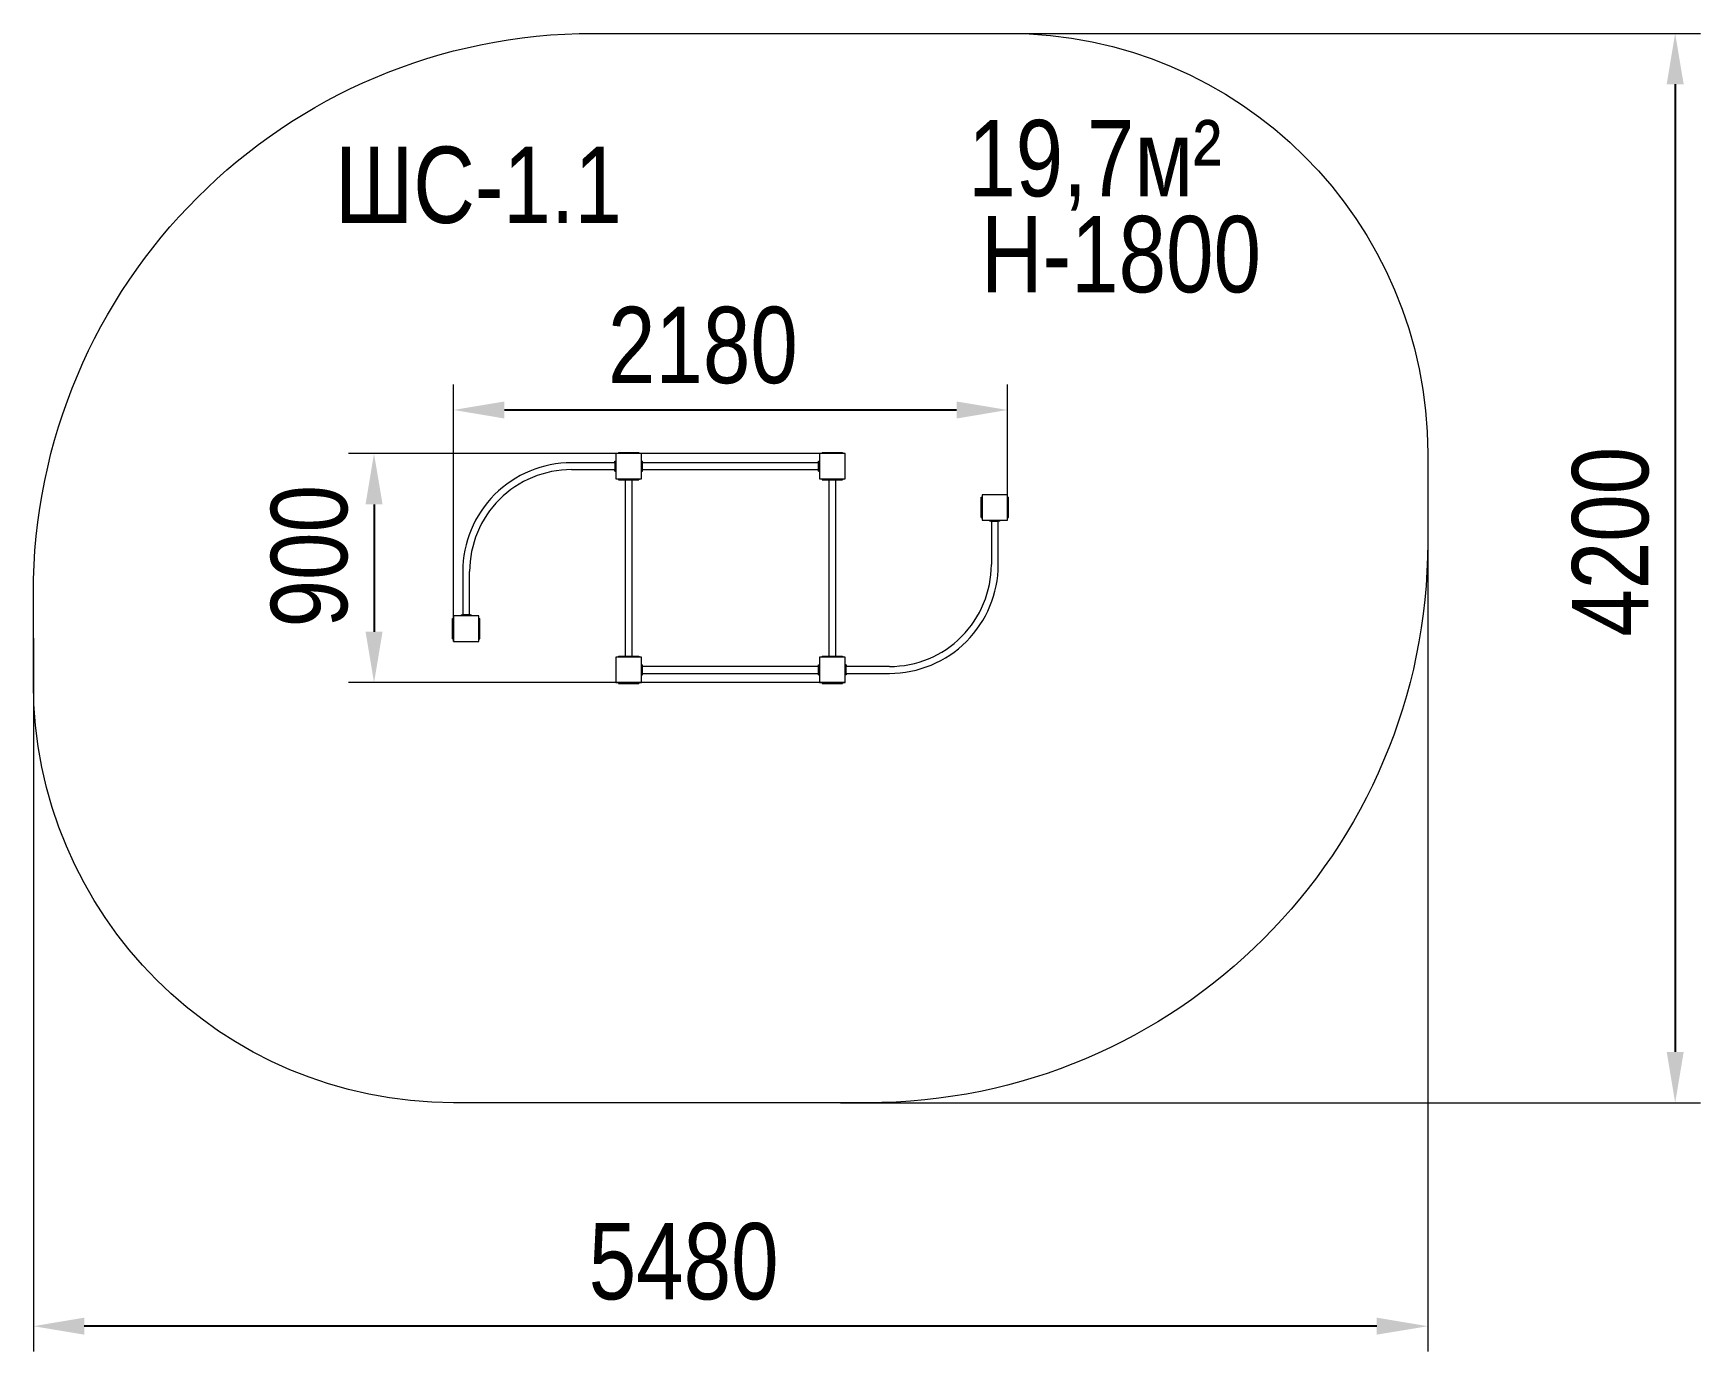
# Model space of a CAD drawing. Header units: millimetres. Extents: x -2696 to 3852, y -2995 to 2183.
import ezdxf

# ---------------------------------------------------------------- set-up
doc = ezdxf.new("R2010")
doc.units = ezdxf.units.MM
for name, color, linetype in [('DIKOM_АРТИКУЛ', 7, 'Continuous'), ('DIKOM_ЗОНА', 80, 'Continuous'), ('DIKOM_ОБЪЕКТ', 7, 'Continuous'), ('DIKOM_РАЗМЕР_ЗОНА', 7, 'Continuous'), ('DIKOM_РАЗМЕР_ОБЪЕКТА', 7, 'Continuous')]:
    doc.layers.add(name, color=color, linetype=linetype)
doc.styles.add('style1', font='arial.ttf', dxfattribs={"width": 0.8})
doc.dimstyles.new('1-50', dxfattribs={"dimtxt": 300, "dimasz": 200, "dimexe": 100, "dimexo": 0, "dimgap": 100, "dimtad": 1, "dimtxsty": 'style1', "dimcen": 200, "dimclrd": 7, "dimclre": 7, "dimclrt": 7, "dimadec": 1, "dimazin": 2, "dimtfac": 1, "dimtmove": 0, "dimatfit": 2, "dimfxl": 0, "dimlwd": 25, "dimlwe": 18, "dimarcsym": 0})

# ---------------------------------------------------------------- blocks, each defined once
blk = doc.blocks.new('*D9')
at = {"layer": 'Defpoints', "color": 0, "transparency": 16777216}
for p in [(1130.1, 703.6), (1130.1, 370.8), (-1045.9, -205.2)]:
    blk.add_point(p, dxfattribs=at)
at = {"layer": 'DIKOM_РАЗМЕР_ОБЪЕКТА', "color": 7, "lineweight": 18, "transparency": 16777216}
for p, q in [((-1045.9, -205.2), (-1045.9, 803.6)), ((1130.1, 370.8), (1130.1, 803.6))]:
    blk.add_line(p, q, dxfattribs=at)
at = {"layer": 'DIKOM_РАЗМЕР_ОБЪЕКТА', "color": 7, "lineweight": 25, "transparency": 16777216}
blk.add_line((-845.9, 703.6), (930.1, 703.6), dxfattribs=at)
at = {"layer": 'DIKOM_РАЗМЕР_ОБЪЕКТА', "color": 7, "transparency": 16777216}
for points in [[(-845.9, 736.9), (-845.9, 670.2), (-1045.9, 703.6)], [(930.1, 736.9), (930.1, 670.2), (1130.1, 703.6)]]:
    blk.add_solid(points, dxfattribs=at)
at = {"layer": 'DIKOM_РАЗМЕР_ОБЪЕКТА', "color": 7, "transparency": 16777216, "insert": (-66.4, 956.8), "char_height": 300, "attachment_point": 5, "style": 'style1'}
blk.add_mtext('2180', dxfattribs=at)
blk = doc.blocks.new('*D10')
at = {"layer": 'Defpoints', "color": 0, "transparency": 16777216}
for p in [(492.1, 532.8), (-1357.9, -367.2), (492.1, -367.2)]:
    blk.add_point(p, dxfattribs=at)
at = {"layer": 'DIKOM_РАЗМЕР_ОБЪЕКТА', "color": 7, "lineweight": 18, "transparency": 16777216}
for p, q in [((492.1, 532.8), (-1457.9, 532.8)), ((492.1, -367.2), (-1457.9, -367.2))]:
    blk.add_line(p, q, dxfattribs=at)
at = {"layer": 'DIKOM_РАЗМЕР_ОБЪЕКТА', "color": 7, "lineweight": 25, "transparency": 16777216}
blk.add_line((-1357.9, 332.8), (-1357.9, -167.2), dxfattribs=at)
at = {"layer": 'DIKOM_РАЗМЕР_ОБЪЕКТА', "color": 7, "transparency": 16777216}
for points in [[(-1391.2, 332.8), (-1324.5, 332.8), (-1357.9, 532.8)], [(-1391.2, -167.2), (-1324.5, -167.2), (-1357.9, -367.2)]]:
    blk.add_solid(points, dxfattribs=at)
at = {"layer": 'DIKOM_РАЗМЕР_ОБЪЕКТА', "color": 7, "transparency": 16777216, "insert": (-1611, 129.3), "char_height": 300, "attachment_point": 5, "rotation": 90, "style": 'style1'}
blk.add_mtext('900', dxfattribs=at)
blk = doc.blocks.new('*D11')
at = {"layer": 'Defpoints', "color": 0, "transparency": 16777216}
for p in [(660.1, 2182.8), (473.7, -2017.2), (3752.1, -2017.2)]:
    blk.add_point(p, dxfattribs=at)
at = {"layer": 'DIKOM_РАЗМЕР_ЗОНА', "color": 7, "lineweight": 18, "transparency": 16777216}
for p, q in [((660.1, 2182.8), (3852.1, 2182.8)), ((473.7, -2017.2), (3852.1, -2017.2))]:
    blk.add_line(p, q, dxfattribs=at)
at = {"layer": 'DIKOM_РАЗМЕР_ЗОНА', "color": 7, "lineweight": 25, "transparency": 16777216}
blk.add_line((3752.1, 1982.8), (3752.1, -1817.2), dxfattribs=at)
at = {"layer": 'DIKOM_РАЗМЕР_ЗОНА', "color": 7, "transparency": 16777216}
for points in [[(3718.8, 1982.8), (3785.5, 1982.8), (3752.1, 2182.8)], [(3718.8, -1817.2), (3785.5, -1817.2), (3752.1, -2017.2)]]:
    blk.add_solid(points, dxfattribs=at)
at = {"layer": 'DIKOM_РАЗМЕР_ЗОНА', "color": 7, "transparency": 16777216, "insert": (3499, 185.9), "char_height": 300, "attachment_point": 5, "rotation": 90, "style": 'style1'}
blk.add_mtext('4200', dxfattribs=at)
blk = doc.blocks.new('*D12')
at = {"layer": 'Defpoints', "color": 0, "transparency": 16777216}
for p in [(2780.1, 357.8), (-2695.9, -192.2), (-2695.9, -2894.7)]:
    blk.add_point(p, dxfattribs=at)
at = {"layer": 'DIKOM_РАЗМЕР_ЗОНА', "color": 7, "lineweight": 18, "transparency": 16777216}
for p, q in [((2780.1, 357.8), (2780.1, -2994.7)), ((-2695.9, -192.2), (-2695.9, -2994.7))]:
    blk.add_line(p, q, dxfattribs=at)
at = {"layer": 'DIKOM_РАЗМЕР_ЗОНА', "color": 7, "lineweight": 25, "transparency": 16777216}
blk.add_line((2580.1, -2894.7), (-2495.9, -2894.7), dxfattribs=at)
at = {"layer": 'DIKOM_РАЗМЕР_ЗОНА', "color": 7, "transparency": 16777216}
for points in [[(-2495.9, -2861.3), (-2495.9, -2928), (-2695.9, -2894.7)], [(2580.1, -2861.3), (2580.1, -2928), (2780.1, -2894.7)]]:
    blk.add_solid(points, dxfattribs=at)
at = {"layer": 'DIKOM_РАЗМЕР_ЗОНА', "color": 7, "transparency": 16777216, "insert": (-142, -2641.5), "char_height": 300, "attachment_point": 5, "style": 'style1'}
blk.add_mtext('5480', dxfattribs=at)

msp = doc.modelspace()

# ---------------------------------------------------------------- linework, layer by layer
at = {"layer": 'DIKOM_ЗОНА', "color": 3, "lineweight": 15}
msp.add_lwpolyline([(-1045.929, -2017.208, -0.41421356), (-2695.929, -367.208), (-2695.929, -17.208, -0.41421356), (-495.929, 2182.792), (1130.071, 2182.792, -0.41421356), (2780.071, 532.792), (2780.071, 182.792, -0.41421356), (580.071, -2017.208)], format="xyb", close=True, dxfattribs=at)
at = {"layer": 'DIKOM_ОБЪЕКТ', "color": 7, "linetype": 'Continuous', "lineweight": 15}
for p, q in [((-407.929, 532.792), (-407.929, 432.792)), ((-307.929, 532.792), (-407.929, 532.792)), ((-397.929, 536.792), (-397.929, 532.792)), ((-397.929, 536.792), (-372.929, 536.792)), ((-372.929, 536.792), (-372.929, 532.792)), ((-372.929, 536.792), (-342.929, 536.792)), ((-342.929, 536.792), (-342.929, 532.792)), ((-342.929, 536.792), (-317.929, 536.792)), ((-317.929, 536.792), (-317.929, 532.792)), ((-307.929, 432.792), (-307.929, 532.792)), ((392.071, 532.792), (392.071, 432.792)), ((492.071, 532.792), (392.071, 532.792)), ((402.071, 536.792), (402.071, 532.792)), ((402.071, 536.792), (427.071, 536.792)), ((427.071, 536.792), (427.071, 532.792)), ((427.071, 536.792), (457.071, 536.792)), ((457.071, 536.792), (457.071, 532.792)), ((457.071, 536.792), (482.071, 536.792)), ((482.071, 536.792), (482.071, 532.792)), ((492.071, 432.792), (492.071, 532.792)), ((-411.929, 496.292), (-582.429, 496.292)), ((-582.429, 469.292), (-411.929, 469.292)), ((-411.929, 502.792), (-407.929, 502.792)), ((-411.929, 497.792), (-411.929, 502.792)), ((-411.929, 497.792), (-407.929, 497.792)), ((-411.929, 497.792), (-411.929, 467.792)), ((-411.929, 467.792), (-407.929, 467.792)), ((-411.929, 462.792), (-411.929, 467.792)), ((-411.929, 462.792), (-407.929, 462.792)), ((-307.929, 502.792), (-303.929, 502.792)), ((-307.929, 462.792), (-303.929, 462.792)), ((-303.929, 462.792), (-303.929, 502.792)), ((388.071, 496.292), (-303.929, 496.292)), ((-303.929, 469.292), (388.071, 469.292)), ((388.071, 462.792), (388.071, 502.792)), ((388.071, 502.792), (392.071, 502.792)), ((388.071, 462.792), (392.071, 462.792)), ((-407.929, 432.792), (-307.929, 432.792)), ((-397.929, 432.792), (-397.929, 428.792)), ((-397.929, 428.792), (-377.929, 428.792)), ((-377.929, 432.792), (-377.929, 428.792)), ((-377.929, 428.792), (-337.929, 428.792)), ((-371.429, 428.792), (-371.429, -263.208)), ((-344.429, -263.208), (-344.429, 428.792)), ((-337.929, 432.792), (-337.929, 428.792)), ((-337.929, 428.792), (-317.929, 428.792)), ((-317.929, 432.792), (-317.929, 428.792)), ((392.071, 432.792), (492.071, 432.792)), ((402.071, 432.792), (402.071, 428.792)), ((402.071, 428.792), (422.071, 428.792)), ((422.071, 432.792), (422.071, 428.792)), ((422.071, 428.792), (462.071, 428.792)), ((428.571, 428.792), (428.571, -263.208)), ((455.571, -263.208), (455.571, 428.792)), ((462.071, 432.792), (462.071, 428.792)), ((462.071, 428.792), (482.071, 428.792)), ((482.071, 432.792), (482.071, 428.792)), ((1026.071, 360.792), (1030.071, 360.792)), ((1026.071, 335.792), (1026.071, 360.792)), ((1026.071, 335.792), (1030.071, 335.792)), ((1026.071, 305.792), (1026.071, 335.792)), ((1130.071, 370.792), (1030.071, 370.792)), ((1030.071, 370.792), (1030.071, 270.792)), ((1130.071, 270.792), (1130.071, 370.792)), ((1130.071, 360.792), (1134.071, 360.792)), ((1130.071, 335.792), (1134.071, 335.792)), ((1134.071, 335.792), (1134.071, 360.792)), ((1134.071, 305.792), (1134.071, 335.792)), ((1026.071, 305.792), (1030.071, 305.792)), ((1026.071, 280.792), (1026.071, 305.792)), ((1026.071, 280.792), (1030.071, 280.792)), ((1030.071, 270.792), (1130.071, 270.792)), ((1060.071, 266.792), (1060.071, 270.792)), ((1065.071, 266.792), (1060.071, 266.792)), ((1065.071, 266.792), (1065.071, 270.792)), ((1065.071, 266.792), (1095.071, 266.792)), ((1066.571, 266.792), (1066.571, 96.292)), ((1093.571, 96.292), (1093.571, 266.792)), ((1095.071, 266.792), (1095.071, 270.792)), ((1100.071, 266.792), (1095.071, 266.792)), ((1100.071, 266.792), (1100.071, 270.792)), ((1130.071, 305.792), (1134.071, 305.792)), ((1130.071, 280.792), (1134.071, 280.792)), ((1134.071, 280.792), (1134.071, 305.792)), ((-1009.429, 69.292), (-1009.429, -101.208)), ((-982.429, -101.208), (-982.429, 69.292)), ((-1049.929, -140.208), (-1049.929, -115.208)), ((-1049.929, -115.208), (-1045.929, -115.208)), ((-1045.929, -105.208), (-1045.929, -205.208)), ((-945.929, -105.208), (-1045.929, -105.208)), ((-1015.929, -101.208), (-1015.929, -105.208)), ((-1015.929, -101.208), (-1010.929, -101.208)), ((-1010.929, -101.208), (-1010.929, -105.208)), ((-980.929, -101.208), (-1010.929, -101.208)), ((-980.929, -101.208), (-980.929, -105.208)), ((-980.929, -101.208), (-975.929, -101.208)), ((-975.929, -101.208), (-975.929, -105.208)), ((-945.929, -205.208), (-945.929, -105.208)), ((-945.929, -115.208), (-941.929, -115.208)), ((-941.929, -140.208), (-941.929, -115.208)), ((-1049.929, -140.208), (-1045.929, -140.208)), ((-1049.929, -170.208), (-1049.929, -140.208)), ((-1049.929, -170.208), (-1045.929, -170.208)), ((-1049.929, -195.208), (-1049.929, -170.208)), ((-1049.929, -195.208), (-1045.929, -195.208)), ((-945.929, -140.208), (-941.929, -140.208)), ((-945.929, -170.208), (-941.929, -170.208)), ((-945.929, -195.208), (-941.929, -195.208)), ((-941.929, -170.208), (-941.929, -140.208)), ((-941.929, -195.208), (-941.929, -170.208)), ((-1045.929, -205.208), (-945.929, -205.208)), ((-407.929, -267.208), (-407.929, -367.208)), ((-307.929, -267.208), (-407.929, -267.208)), ((-397.929, -263.208), (-397.929, -267.208)), ((-397.929, -263.208), (-377.929, -263.208)), ((-377.929, -263.208), (-377.929, -267.208)), ((-377.929, -263.208), (-337.929, -263.208)), ((-337.929, -263.208), (-337.929, -267.208)), ((-337.929, -263.208), (-317.929, -263.208)), ((-317.929, -263.208), (-317.929, -267.208)), ((-307.929, -367.208), (-307.929, -267.208)), ((-307.929, -297.208), (-303.929, -297.208)), ((-303.929, -337.208), (-303.929, -297.208)), ((388.071, -303.708), (-303.929, -303.708)), ((388.071, -337.208), (388.071, -297.208)), ((388.071, -297.208), (392.071, -297.208)), ((392.071, -267.208), (392.071, -367.208)), ((492.071, -267.208), (392.071, -267.208)), ((402.071, -263.208), (402.071, -267.208)), ((402.071, -263.208), (422.071, -263.208)), ((422.071, -263.208), (422.071, -267.208)), ((422.071, -263.208), (462.071, -263.208)), ((462.071, -263.208), (462.071, -267.208)), ((462.071, -263.208), (482.071, -263.208)), ((482.071, -263.208), (482.071, -267.208)), ((492.071, -367.208), (492.071, -267.208)), ((496.071, -297.208), (492.071, -297.208)), ((496.071, -302.208), (492.071, -302.208)), ((496.071, -297.208), (496.071, -302.208)), ((496.071, -332.208), (496.071, -302.208)), ((666.571, -303.708), (496.071, -303.708)), ((-407.929, -367.208), (-307.929, -367.208)), ((-397.929, -367.208), (-397.929, -371.208)), ((-397.929, -371.208), (-372.929, -371.208)), ((-372.929, -367.208), (-372.929, -371.208)), ((-372.929, -371.208), (-342.929, -371.208)), ((-342.929, -367.208), (-342.929, -371.208)), ((-342.929, -371.208), (-317.929, -371.208)), ((-317.929, -367.208), (-317.929, -371.208)), ((-307.929, -337.208), (-303.929, -337.208)), ((-303.929, -330.708), (388.071, -330.708)), ((388.071, -337.208), (392.071, -337.208)), ((392.071, -367.208), (492.071, -367.208)), ((402.071, -367.208), (402.071, -371.208)), ((402.071, -371.208), (427.071, -371.208)), ((427.071, -367.208), (427.071, -371.208)), ((427.071, -371.208), (457.071, -371.208)), ((457.071, -367.208), (457.071, -371.208)), ((457.071, -371.208), (482.071, -371.208)), ((482.071, -367.208), (482.071, -371.208)), ((496.071, -332.208), (492.071, -332.208)), ((496.071, -337.208), (492.071, -337.208)), ((496.071, -330.708), (666.571, -330.708)), ((496.071, -332.208), (496.071, -337.208))]:
    msp.add_line(p, q, dxfattribs=at)
for centre, radius, start, end in [((-582.429, 69.292), 427, 89.9999992, 180.0000007), ((-582.429, 69.292), 400, 89.999999, 180.0000007), ((666.571, 96.292), 427, 269.9999992, 0.0000007), ((666.571, 96.292), 400, 269.999999, 0.0000007)]:
    msp.add_arc(centre, radius, start, end, dxfattribs=at)

# ---------------------------------------------------------------- texts
at = {"layer": 'DIKOM_АРТИКУЛ', "insert": (-1511.159, 1737.922), "char_height": 300, "width": 1667.53662, "attachment_point": 1, "style": 'style1'}
msp.add_mtext('ШС-1.1', dxfattribs=at)
at = {"layer": 'DIKOM_РАЗМЕР_ОБЪЕКТА', "char_height": 300, "attachment_point": 1, "style": 'style1'}
for s, insert, width in [('19,7м²', (975.649, 1842.693), 1252.54025), ('H-1800', (1026.027, 1465.694), 2496.89192)]:
    msp.add_mtext(s, dxfattribs=dict(at, insert=insert, width=width))

# ---------------------------------------------------------------- dimensions: what is measured, and where the dimension line sits
at = {"layer": 'DIKOM_РАЗМЕР_ЗОНА'}
dim = msp.add_linear_dim(base=(3752.137, -2017.208), p1=(660.106, 2182.792), p2=(473.714, -2017.208), angle=90, dimstyle='1-50', dxfattribs=at)
dim.commit()
dim.dimension.update_dxf_attribs({"geometry": '*D11', "text_midpoint": (3752.137, 185.883), "dimtype": 160})
dim = msp.add_linear_dim(base=(-2695.929, -2894.682), p1=(2780.071, 357.792), p2=(-2695.929, -192.208), text='5480', dimstyle='1-50', dxfattribs=at)
dim.commit()
dim.dimension.update_dxf_attribs({"geometry": '*D12', "text_midpoint": (-141.951, -2894.682), "dimtype": 160})
at = {"layer": 'DIKOM_РАЗМЕР_ОБЪЕКТА'}
dim = msp.add_linear_dim(base=(1130.071, 703.583), p1=(-1045.929, -205.208), p2=(1130.071, 370.792), text='2180', dimstyle='1-50', dxfattribs=at)
dim.commit()
dim.dimension.update_dxf_attribs({"geometry": '*D9', "text_midpoint": (-66.432, 703.583), "dimtype": 160})
dim = msp.add_linear_dim(base=(-1357.869, -367.208), p1=(492.071, 532.792), p2=(492.071, -367.208), angle=90, dimstyle='1-50', dxfattribs=at)
dim.commit()
dim.dimension.update_dxf_attribs({"geometry": '*D10', "text_midpoint": (-1357.869, 129.279), "dimtype": 160})

doc.saveas('drawing.dxf')
